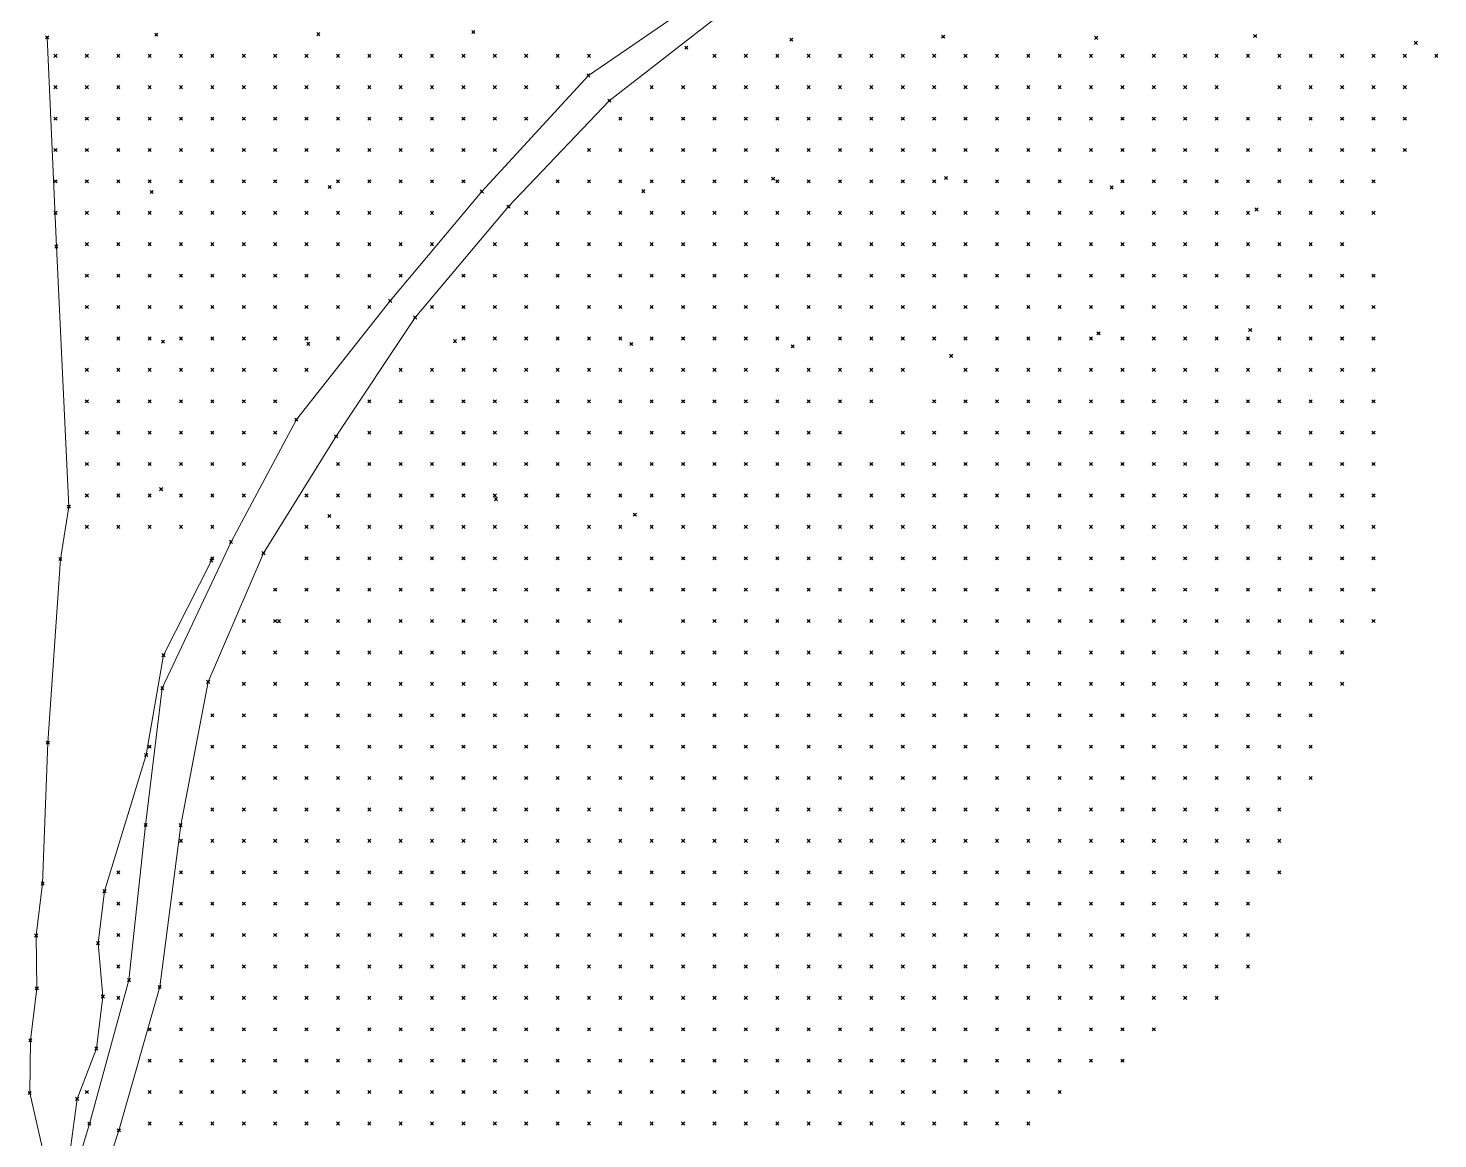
# Model space of a CAD drawing. Header units: metres. Extents: x 441556 to 446409, y 432338 to 461058.
# Drawn here: x 445305 to 445439.7, y 437249 to 437355.1 of the extents above; entities that cross this region are included whole.
import ezdxf

# ---------------------------------------------------------------- set-up
doc = ezdxf.new("R2010")
doc.units = ezdxf.units.M
doc.header["$MEASUREMENT"] = 0
doc.header["$PDMODE"] = 35
doc.header["$PDSIZE"] = 0.15
for name, color, linetype, lineweight in [('DTM-BRE-RevN_GRP_CURS APA', 2, 'Continuous', 0), ('DTM-BRE-RevN_GRP_DRUM FORESTIER', 2, 'Continuous', 0), ('DTM-BRE-RevN_GRP_TALUZ SUS', 2, 'Continuous', 0), ('DTM-NOK-RevN_LIDAR_co_lidar', 91, 'Continuous', 0), ('DTM-NOK-RevN_RTK', 32, 'Continuous', 0)]:
    doc.layers.add(name, color=color, linetype=linetype, lineweight=lineweight)

msp = doc.modelspace()

# ---------------------------------------------------------------- linework, layer by layer
at = {"layer": 'DTM-BRE-RevN_GRP_CURS APA'}
for p, q in [((445307.705, 437334.276, 324.179), (445306.821, 437354.256, 324.1)), ((445308.894, 437309.415, 324.179), (445307.705, 437334.276, 324.179)), ((445308.083, 437304.423, 323.899), (445308.894, 437309.415, 324.179)), ((445306.881, 437286.877, 323.899), (445308.083, 437304.423, 323.899)), ((445306.385, 437273.424, 324.019), (445306.881, 437286.877, 323.899)), ((445305.771, 437268.462, 324.019), (445306.385, 437273.424, 324.019)), ((445305.832, 437263.416, 323.739), (445305.771, 437268.462, 324.019)), ((445305.218, 437258.454, 323.739), (445305.832, 437263.416, 323.739)), ((445305.159, 437253.423, 323.539), (445305.218, 437258.454, 323.739)), ((445306.332, 437248.24, 323.779), (445305.159, 437253.423, 323.539))]:
    msp.add_line(p, q, dxfattribs=at)
at = {"layer": 'DTM-BRE-RevN_GRP_DRUM FORESTIER'}
for p, q in [((445358.552, 437350.601, 326.259), (445369.59, 437358.172, 327.073)), ((445370.846, 437356.17, 327.213), (445360.549, 437348.199, 326.185)), ((445348.363, 437339.526, 325.46), (445358.552, 437350.601, 326.259)), ((445360.549, 437348.199, 326.185), (445350.923, 437338.085, 325.473)), ((445339.604, 437329.086, 325.104), (445348.363, 437339.526, 325.46)), ((445350.923, 437338.085, 325.473), (445341.991, 437327.487, 325.006)), ((445330.644, 437317.737, 324.825), (445339.604, 437329.086, 325.104)), ((445341.991, 437327.487, 325.006), (445334.448, 437316.145, 324.814)), ((445324.399, 437306.066, 324.625), (445330.644, 437317.737, 324.825)), ((445334.448, 437316.145, 324.814), (445327.499, 437304.978, 324.592)), ((445317.83, 437292.088, 324.497), (445324.399, 437306.066, 324.625)), ((445327.499, 437304.978, 324.592), (445322.215, 437292.686, 324.574)), ((445322.215, 437292.686, 324.574), (445319.589, 437278.996, 324.514)), ((445316.23, 437279.011, 324.466), (445317.83, 437292.088, 324.497)), ((445314.636, 437264.203, 324.416), (445316.23, 437279.011, 324.466)), ((445319.589, 437278.996, 324.514), (445317.584, 437263.548, 324.524)), ((445310.854, 437250.489, 325.091), (445314.636, 437264.203, 324.416)), ((445317.584, 437263.548, 324.524), (445313.679, 437249.854, 325.068)), ((445307.77, 437240.08, 325.803), (445310.854, 437250.489, 325.091)), ((445313.679, 437249.854, 325.068), (445310.304, 437239.693, 325.865))]:
    msp.add_line(p, q, dxfattribs=at)
at = {"layer": 'DTM-BRE-RevN_GRP_TALUZ SUS'}
for p, q in [((445317.94, 437295.241, 324.472), (445322.523, 437304.278, 324.539)), ((445316.289, 437285.713, 324.299), (445317.94, 437295.241, 324.472)), ((445312.3, 437272.692, 324.139), (445316.289, 437285.713, 324.299)), ((445311.686, 437267.73, 324.139), (445312.3, 437272.692, 324.139)), ((445312.144, 437262.635, 324.059), (445311.686, 437267.73, 324.139)), ((445311.53, 437257.673, 324.059), (445312.144, 437262.635, 324.059)), ((445309.685, 437252.863, 324.499), (445311.53, 437257.673, 324.059)), ((445309.031, 437247.906, 324.739), (445309.685, 437252.863, 324.499))]:
    msp.add_line(p, q, dxfattribs=at)
at = {"layer": 'DTM-NOK-RevN_LIDAR_co_lidar'}
for p in [(445307.619, 437352.486, 324.061), (445310.619, 437352.486, 324.172), (445313.618, 437352.486, 324.254), (445316.617, 437352.486, 324.367), (445319.617, 437352.486, 324.466), (445322.616, 437352.486, 324.569), (445325.616, 437352.486, 324.656), (445328.615, 437352.486, 324.781), (445331.614, 437352.486, 324.884), (445334.614, 437352.486, 324.992), (445337.613, 437352.486, 325.111), (445340.612, 437352.486, 325.236), (445343.612, 437352.486, 325.365), (445346.611, 437352.486, 325.501), (445349.611, 437352.486, 325.633), (445352.61, 437352.486, 325.778), (445355.609, 437352.486, 325.922), (445358.609, 437352.486, 326.105), (445370.606, 437352.486, 327.168), (445373.606, 437352.486, 327.506), (445376.605, 437352.486, 327.686), (445379.604, 437352.486, 327.925), (445382.604, 437352.486, 328.319), (445385.603, 437352.486, 329.002), (445388.602, 437352.486, 329.505), (445391.602, 437352.486, 329.847), (445394.601, 437352.486, 330.212), (445397.601, 437352.486, 330.671), (445400.6, 437352.486, 331.208), (445403.599, 437352.486, 331.717), (445406.599, 437352.486, 332.171), (445409.598, 437352.486, 332.595), (445412.597, 437352.486, 333.048), (445415.597, 437352.486, 333.488), (445418.596, 437352.486, 333.945), (445421.596, 437352.486, 334.434), (445424.595, 437352.486, 334.983), (445427.594, 437352.486, 335.481), (445430.594, 437352.486, 335.907), (445433.593, 437352.486, 336.317), (445436.592, 437352.486, 336.707), (445439.592, 437352.486, 337.136), (445307.619, 437349.487, 324.059), (445310.619, 437349.487, 324.189), (445313.618, 437349.487, 324.265), (445316.617, 437349.487, 324.394), (445319.617, 437349.487, 324.487), (445322.616, 437349.487, 324.562), (445325.616, 437349.487, 324.636), (445328.615, 437349.487, 324.76), (445331.614, 437349.487, 324.884), (445334.614, 437349.487, 324.998), (445337.613, 437349.487, 325.096), (445340.612, 437349.487, 325.208), (445343.612, 437349.487, 325.339), (445346.611, 437349.487, 325.476), (445349.611, 437349.487, 325.592), (445352.61, 437349.487, 325.722), (445355.609, 437349.487, 325.856), (445364.607, 437349.487, 326.252), (445367.607, 437349.487, 326.583), (445370.606, 437349.487, 327.025), (445373.606, 437349.487, 327.185), (445376.605, 437349.487, 327.397), (445379.604, 437349.487, 327.73), (445382.604, 437349.487, 328.275), (445385.603, 437349.487, 329.016), (445388.602, 437349.487, 329.57), (445391.602, 437349.487, 329.938), (445394.601, 437349.487, 330.344), (445397.601, 437349.487, 330.793), (445400.6, 437349.487, 331.308), (445403.599, 437349.487, 331.877), (445406.599, 437349.487, 332.416), (445409.598, 437349.487, 332.884), (445412.597, 437349.487, 333.335), (445415.597, 437349.487, 333.792), (445418.596, 437349.487, 334.214), (445424.595, 437349.487, 335.228), (445427.594, 437349.487, 335.776), (445430.594, 437349.487, 336.287), (445433.593, 437349.487, 336.83), (445436.592, 437349.487, 337.321), (445307.619, 437346.488, 324.058), (445310.619, 437346.488, 324.17), (445313.618, 437346.488, 324.286), (445316.617, 437346.488, 324.441), (445319.617, 437346.488, 324.531), (445322.616, 437346.488, 324.608), (445325.616, 437346.488, 324.682), (445328.615, 437346.488, 324.774), (445331.614, 437346.488, 324.88), (445334.614, 437346.488, 324.973), (445337.613, 437346.488, 325.053), (445340.612, 437346.488, 325.157), (445343.612, 437346.488, 325.288), (445346.611, 437346.488, 325.42), (445349.611, 437346.488, 325.521), (445352.61, 437346.488, 325.629), (445361.608, 437346.488, 325.974), (445364.607, 437346.488, 326.055), (445367.607, 437346.488, 326.452), (445370.606, 437346.488, 326.738), (445373.606, 437346.488, 326.922), (445376.605, 437346.488, 327.225), (445379.604, 437346.488, 327.65), (445382.604, 437346.488, 328.255), (445385.603, 437346.488, 328.965), (445388.602, 437346.488, 329.621), (445391.602, 437346.488, 330.079), (445394.601, 437346.488, 330.455), (445397.601, 437346.488, 330.863), (445400.6, 437346.488, 331.371), (445403.599, 437346.488, 332.006), (445406.599, 437346.488, 332.589), (445409.598, 437346.488, 333.083), (445412.597, 437346.488, 333.559), (445415.597, 437346.488, 334.062), (445418.596, 437346.488, 334.503), (445421.596, 437346.488, 334.951), (445424.595, 437346.488, 335.556), (445427.594, 437346.488, 336.127), (445430.594, 437346.488, 336.66), (445433.593, 437346.488, 337.167), (445436.592, 437346.488, 337.794), (445307.619, 437343.488, 324.026), (445310.619, 437343.488, 324.164), (445313.618, 437343.488, 324.312), (445316.617, 437343.488, 324.434), (445319.617, 437343.488, 324.542), (445322.616, 437343.488, 324.629), (445325.616, 437343.488, 324.694), (445328.615, 437343.488, 324.784), (445331.614, 437343.488, 324.879), (445334.614, 437343.488, 324.957), (445337.613, 437343.488, 325.045), (445340.612, 437343.488, 325.161), (445343.612, 437343.488, 325.267), (445346.611, 437343.488, 325.367), (445349.611, 437343.488, 325.454), (445358.609, 437343.488, 325.739), (445361.608, 437343.488, 325.833), (445364.607, 437343.488, 325.939), (445367.607, 437343.488, 326.233), (445370.606, 437343.488, 326.472), (445373.606, 437343.488, 326.772), (445376.605, 437343.488, 327.118), (445379.604, 437343.488, 327.705), (445382.604, 437343.488, 328.324), (445385.603, 437343.488, 328.936), (445388.602, 437343.488, 329.604), (445391.602, 437343.488, 330.125), (445394.601, 437343.488, 330.582), (445397.601, 437343.488, 331.035), (445400.6, 437343.488, 331.578), (445403.599, 437343.488, 332.165), (445406.599, 437343.488, 332.724), (445409.598, 437343.488, 333.265), (445412.597, 437343.488, 333.755), (445415.597, 437343.488, 334.276), (445418.596, 437343.488, 334.792), (445421.596, 437343.488, 335.287), (445424.595, 437343.488, 335.903), (445427.594, 437343.488, 336.477), (445430.594, 437343.488, 336.99), (445433.593, 437343.488, 337.665), (445436.592, 437343.488, 338.377), (445307.619, 437340.489, 324.037), (445310.619, 437340.489, 324.198), (445313.618, 437340.489, 324.335), (445316.617, 437340.489, 324.478), (445319.617, 437340.489, 324.562), (445322.616, 437340.489, 324.593), (445325.616, 437340.489, 324.669), (445328.615, 437340.489, 324.778), (445331.614, 437340.489, 324.855), (445334.614, 437340.489, 324.939), (445337.613, 437340.489, 325.035), (445340.612, 437340.489, 325.141), (445343.612, 437340.489, 325.232), (445346.611, 437340.489, 325.303), (445355.609, 437340.489, 325.518), (445358.609, 437340.489, 325.62), (445361.608, 437340.489, 325.744), (445364.607, 437340.489, 325.888), (445367.607, 437340.489, 326.087), (445370.606, 437340.489, 326.337), (445373.606, 437340.489, 326.64), (445376.605, 437340.489, 327.111), (445379.604, 437340.489, 327.726), (445382.604, 437340.489, 328.303), (445385.603, 437340.489, 328.879), (445388.602, 437340.489, 329.554), (445391.602, 437340.489, 330.151), (445394.601, 437340.489, 330.68), (445397.601, 437340.489, 331.193), (445400.6, 437340.489, 331.725), (445403.599, 437340.489, 332.361), (445406.599, 437340.489, 333.02), (445409.598, 437340.489, 333.543), (445412.597, 437340.489, 333.975), (445415.597, 437340.489, 334.473), (445418.596, 437340.489, 335.047), (445421.596, 437340.489, 335.609), (445424.595, 437340.489, 336.228), (445427.594, 437340.489, 336.852), (445430.594, 437340.489, 337.455), (445433.593, 437340.489, 338.188), (445307.619, 437337.49, 324.024), (445310.619, 437337.49, 324.223), (445313.618, 437337.49, 324.367), (445316.617, 437337.49, 324.499), (445319.617, 437337.49, 324.555), (445322.616, 437337.49, 324.615), (445325.616, 437337.49, 324.697), (445328.615, 437337.49, 324.743), (445331.614, 437337.49, 324.829), (445334.614, 437337.49, 324.931), (445337.613, 437337.49, 324.988), (445340.612, 437337.49, 325.076), (445343.612, 437337.49, 325.153), (445352.61, 437337.49, 325.352), (445355.609, 437337.49, 325.422), (445358.609, 437337.49, 325.544), (445361.608, 437337.49, 325.677), (445364.607, 437337.49, 325.823), (445367.607, 437337.49, 326.008), (445370.606, 437337.49, 326.217), (445373.606, 437337.49, 326.561), (445376.605, 437337.49, 327.218), (445379.604, 437337.49, 327.791), (445382.604, 437337.49, 328.297), (445385.603, 437337.49, 328.89), (445388.602, 437337.49, 329.533), (445391.602, 437337.49, 330.194), (445394.601, 437337.49, 330.769), (445397.601, 437337.49, 331.276), (445400.6, 437337.49, 331.856), (445403.599, 437337.49, 332.49), (445406.599, 437337.49, 333.227), (445409.598, 437337.49, 333.821), (445412.597, 437337.49, 334.28), (445415.597, 437337.49, 334.738), (445418.596, 437337.49, 335.277), (445421.596, 437337.49, 335.862), (445424.595, 437337.49, 336.511), (445427.594, 437337.49, 337.281), (445430.594, 437337.49, 338.045), (445433.593, 437337.49, 338.676), (445310.619, 437334.49, 324.252), (445313.618, 437334.49, 324.364), (445316.617, 437334.49, 324.484), (445319.617, 437334.49, 324.534), (445322.616, 437334.49, 324.612), (445325.616, 437334.49, 324.677), (445328.615, 437334.49, 324.734), (445331.614, 437334.49, 324.87), (445334.614, 437334.49, 324.93), (445337.613, 437334.49, 324.935), (445340.612, 437334.49, 325.012), (445343.612, 437334.49, 325.082), (445349.611, 437334.49, 325.181), (445352.61, 437334.49, 325.288), (445355.609, 437334.49, 325.355), (445358.609, 437334.49, 325.463), (445361.608, 437334.49, 325.594), (445364.607, 437334.49, 325.735), (445367.607, 437334.49, 325.899), (445370.606, 437334.49, 326.065), (445373.606, 437334.49, 326.564), (445376.605, 437334.49, 327.306), (445379.604, 437334.49, 327.825), (445382.604, 437334.49, 328.285), (445385.603, 437334.49, 328.913), (445388.602, 437334.49, 329.55), (445391.602, 437334.49, 330.212), (445394.601, 437334.49, 330.871), (445397.601, 437334.49, 331.384), (445400.6, 437334.49, 331.938), (445403.599, 437334.49, 332.562), (445406.599, 437334.49, 333.308), (445409.598, 437334.49, 334.021), (445412.597, 437334.49, 334.563), (445415.597, 437334.49, 335.008), (445418.596, 437334.49, 335.516), (445421.596, 437334.49, 336.107), (445424.595, 437334.49, 336.821), (445427.594, 437334.49, 337.703), (445430.594, 437334.49, 338.523), (445310.619, 437331.491, 324.206), (445313.618, 437331.491, 324.322), (445316.617, 437331.491, 324.458), (445319.617, 437331.491, 324.547), (445322.616, 437331.491, 324.582), (445325.616, 437331.491, 324.632), (445328.615, 437331.491, 324.699), (445331.614, 437331.491, 324.815), (445334.614, 437331.491, 324.887), (445337.613, 437331.491, 324.92), (445340.612, 437331.491, 324.956), (445346.611, 437331.491, 325.042), (445349.611, 437331.491, 325.134), (445352.61, 437331.491, 325.242), (445355.609, 437331.491, 325.298), (445358.609, 437331.491, 325.377), (445361.608, 437331.491, 325.489), (445364.607, 437331.491, 325.619), (445367.607, 437331.491, 325.758), (445370.606, 437331.491, 325.948), (445373.606, 437331.491, 326.61), (445376.605, 437331.491, 327.39), (445379.604, 437331.491, 327.878), (445382.604, 437331.491, 328.269), (445385.603, 437331.491, 328.85), (445388.602, 437331.491, 329.529), (445391.602, 437331.491, 330.194), (445394.601, 437331.491, 330.872), (445397.601, 437331.491, 331.464), (445400.6, 437331.491, 332.042), (445403.599, 437331.491, 332.7), (445406.599, 437331.491, 333.468), (445409.598, 437331.491, 334.235), (445412.597, 437331.491, 334.8), (445415.597, 437331.491, 335.236), (445418.596, 437331.491, 335.737), (445421.596, 437331.491, 336.34), (445424.595, 437331.491, 337.048), (445427.594, 437331.491, 337.888), (445430.594, 437331.491, 338.814), (445433.593, 437331.491, 339.793), (445310.619, 437328.491, 324.155), (445313.618, 437328.491, 324.26), (445316.617, 437328.491, 324.389), (445319.617, 437328.491, 324.503), (445322.616, 437328.491, 324.548), (445325.616, 437328.491, 324.595), (445328.615, 437328.491, 324.66), (445331.614, 437328.491, 324.743), (445334.614, 437328.491, 324.816), (445337.613, 437328.491, 324.864), (445343.612, 437328.491, 324.917), (445346.611, 437328.491, 324.976), (445349.611, 437328.491, 325.007), (445352.61, 437328.491, 325.094), (445355.609, 437328.491, 325.184), (445358.609, 437328.491, 325.287), (445361.608, 437328.491, 325.39), (445364.607, 437328.491, 325.505), (445367.607, 437328.491, 325.622), (445370.606, 437328.491, 325.98), (445373.606, 437328.491, 326.721), (445376.605, 437328.491, 327.416), (445379.604, 437328.491, 327.86), (445382.604, 437328.491, 328.234), (445385.603, 437328.491, 328.802), (445388.602, 437328.491, 329.484), (445391.602, 437328.491, 330.162), (445394.601, 437328.491, 330.849), (445397.601, 437328.491, 331.501), (445400.6, 437328.491, 332.132), (445403.599, 437328.491, 332.857), (445406.599, 437328.491, 333.707), (445409.598, 437328.491, 334.464), (445412.597, 437328.491, 334.978), (445415.597, 437328.491, 335.408), (445418.596, 437328.491, 335.879), (445421.596, 437328.491, 336.52), (445424.595, 437328.491, 337.261), (445427.594, 437328.491, 338.051), (445430.594, 437328.491, 338.977), (445433.593, 437328.491, 339.944), (445310.619, 437325.492, 324.128), (445313.618, 437325.492, 324.24), (445316.617, 437325.492, 324.39), (445319.617, 437325.492, 324.499), (445322.616, 437325.492, 324.536), (445325.616, 437325.492, 324.575), (445328.615, 437325.492, 324.633), (445331.614, 437325.492, 324.7), (445334.614, 437325.492, 324.759), (445346.611, 437325.492, 324.892), (445349.611, 437325.492, 324.915), (445352.61, 437325.492, 324.989), (445355.609, 437325.492, 325.087), (445358.609, 437325.492, 325.2), (445361.608, 437325.492, 325.285), (445364.607, 437325.492, 325.385), (445367.607, 437325.492, 325.526), (445370.606, 437325.492, 325.947), (445373.606, 437325.492, 326.675), (445376.605, 437325.492, 327.338), (445379.604, 437325.492, 327.784), (445382.604, 437325.492, 328.211), (445385.603, 437325.492, 328.818), (445388.602, 437325.492, 329.5), (445391.602, 437325.492, 330.186), (445394.601, 437325.492, 330.89), (445397.601, 437325.492, 331.613), (445400.6, 437325.492, 332.297), (445403.599, 437325.492, 333.01), (445406.599, 437325.492, 333.914), (445409.598, 437325.492, 334.732), (445412.597, 437325.492, 335.241), (445415.597, 437325.492, 335.584), (445418.596, 437325.492, 336.087), (445421.596, 437325.492, 336.693), (445424.595, 437325.492, 337.453), (445427.594, 437325.492, 338.275), (445430.594, 437325.492, 339.038), (445433.593, 437325.492, 340.075), (445310.619, 437322.493, 324.116), (445313.618, 437322.493, 324.274), (445316.617, 437322.493, 324.43), (445319.617, 437322.493, 324.5), (445322.616, 437322.493, 324.537), (445325.616, 437322.493, 324.551), (445328.615, 437322.493, 324.588), (445331.614, 437322.493, 324.638), (445340.612, 437322.493, 324.801), (445343.612, 437322.493, 324.817), (445346.611, 437322.493, 324.799), (445349.611, 437322.493, 324.836), (445352.61, 437322.493, 324.91), (445355.609, 437322.493, 325.004), (445358.609, 437322.493, 325.101), (445361.608, 437322.493, 325.191), (445364.607, 437322.493, 325.277), (445367.607, 437322.493, 325.48), (445370.606, 437322.493, 325.856), (445373.606, 437322.493, 326.431), (445376.605, 437322.493, 327.157), (445379.604, 437322.493, 327.717), (445382.604, 437322.493, 328.225), (445385.603, 437322.493, 328.86), (445388.602, 437322.493, 329.576), (445394.601, 437322.493, 331.013), (445397.601, 437322.493, 331.754), (445400.6, 437322.493, 332.505), (445403.599, 437322.493, 333.244), (445406.599, 437322.493, 334.101), (445409.598, 437322.493, 334.869), (445412.597, 437322.493, 335.633), (445415.597, 437322.493, 336.158), (445418.596, 437322.493, 336.618), (445421.596, 437322.493, 337.121), (445424.595, 437322.493, 337.87), (445427.594, 437322.493, 338.856), (445430.594, 437322.493, 339.883), (445433.593, 437322.493, 341.046), (445310.619, 437319.493, 324.161), (445313.618, 437319.493, 324.344), (445316.617, 437319.493, 324.433), (445319.617, 437319.493, 324.444), (445322.616, 437319.493, 324.483), (445325.616, 437319.493, 324.511), (445328.615, 437319.493, 324.552), (445337.613, 437319.493, 324.762), (445340.612, 437319.493, 324.879), (445343.612, 437319.493, 325.016), (445346.611, 437319.493, 324.876), (445349.611, 437319.493, 324.784), (445352.61, 437319.493, 324.84), (445355.609, 437319.493, 324.934), (445358.609, 437319.493, 325.02), (445361.608, 437319.493, 325.097), (445364.607, 437319.493, 325.245), (445367.607, 437319.493, 325.487), (445370.606, 437319.493, 325.768), (445373.606, 437319.493, 326.256), (445376.605, 437319.493, 327.005), (445379.604, 437319.493, 327.706), (445382.604, 437319.493, 328.289), (445385.603, 437319.493, 328.972), (445391.602, 437319.493, 330.473), (445394.601, 437319.493, 331.183), (445397.601, 437319.493, 331.876), (445400.6, 437319.493, 332.597), (445403.599, 437319.493, 333.372), (445406.599, 437319.493, 334.086), (445409.598, 437319.493, 335.157), (445412.597, 437319.493, 336.578), (445415.597, 437319.493, 337.199), (445418.596, 437319.493, 337.575), (445421.596, 437319.493, 338.029), (445424.595, 437319.493, 338.777), (445427.594, 437319.493, 339.853), (445430.594, 437319.493, 341.188), (445433.593, 437319.493, 342.602), (445310.619, 437316.494, 324.209), (445313.618, 437316.494, 324.384), (445316.617, 437316.494, 324.433), (445319.617, 437316.494, 324.463), (445322.616, 437316.494, 324.507), (445325.616, 437316.494, 324.508), (445328.615, 437316.494, 324.55), (445337.613, 437316.494, 324.756), (445340.612, 437316.494, 324.865), (445343.612, 437316.494, 324.915), (445346.611, 437316.494, 324.774), (445349.611, 437316.494, 324.712), (445352.61, 437316.494, 324.781), (445355.609, 437316.494, 324.844), (445358.609, 437316.494, 324.91), (445361.608, 437316.494, 324.988), (445364.607, 437316.494, 325.215), (445367.607, 437316.494, 325.5), (445370.606, 437316.494, 325.757), (445373.606, 437316.494, 326.205), (445376.605, 437316.494, 326.971), (445379.604, 437316.494, 327.751), (445382.604, 437316.494, 328.352), (445388.602, 437316.494, 329.642), (445391.602, 437316.494, 330.147), (445394.601, 437316.494, 331.151), (445397.601, 437316.494, 332.044), (445400.6, 437316.494, 332.659), (445403.599, 437316.494, 333.284), (445406.599, 437316.494, 334.161), (445409.598, 437316.494, 335.783), (445412.597, 437316.494, 337.321), (445415.597, 437316.494, 337.923), (445418.596, 437316.494, 338.191), (445421.596, 437316.494, 339.105), (445424.595, 437316.494, 340.242), (445427.594, 437316.494, 341.431), (445430.594, 437316.494, 342.823), (445433.593, 437316.494, 344.37), (445310.619, 437313.495, 324.24), (445313.618, 437313.495, 324.344), (445316.617, 437313.495, 324.417), (445319.617, 437313.495, 324.476), (445322.616, 437313.495, 324.49), (445325.616, 437313.495, 324.506), (445334.614, 437313.495, 324.629), (445337.613, 437313.495, 324.678), (445340.612, 437313.495, 324.737), (445343.612, 437313.495, 324.698), (445346.611, 437313.495, 324.66), (445349.611, 437313.495, 324.696), (445352.61, 437313.495, 324.726), (445355.609, 437313.495, 324.737), (445358.609, 437313.495, 324.805), (445361.608, 437313.495, 324.948), (445364.607, 437313.495, 325.316), (445367.607, 437313.495, 325.573), (445370.606, 437313.495, 325.839), (445373.606, 437313.495, 326.34), (445376.605, 437313.495, 327.028), (445379.604, 437313.495, 327.727), (445382.604, 437313.495, 328.287), (445385.603, 437313.495, 328.994), (445388.602, 437313.495, 329.479), (445391.602, 437313.495, 329.869), (445394.601, 437313.495, 331.039), (445397.601, 437313.495, 332.198), (445400.6, 437313.495, 332.799), (445403.599, 437313.495, 333.555), (445406.599, 437313.495, 334.671), (445409.598, 437313.495, 336.362), (445412.597, 437313.495, 337.555), (445415.597, 437313.495, 338.078), (445418.596, 437313.495, 338.418), (445421.596, 437313.495, 340.288), (445424.595, 437313.495, 341.901), (445427.594, 437313.495, 343.066), (445430.594, 437313.495, 344.305), (445433.593, 437313.495, 346.387), (445310.619, 437310.495, 324.195), (445313.618, 437310.495, 324.268), (445316.617, 437310.495, 324.387), (445319.617, 437310.495, 324.465), (445322.616, 437310.495, 324.463), (445325.616, 437310.495, 324.493), (445331.614, 437310.495, 324.568), (445334.614, 437310.495, 324.577), (445337.613, 437310.495, 324.609), (445340.612, 437310.495, 324.618), (445343.612, 437310.495, 324.596), (445346.611, 437310.495, 324.635), (445349.611, 437310.495, 324.658), (445352.61, 437310.495, 324.634), (445355.609, 437310.495, 324.627), (445358.609, 437310.495, 324.73), (445361.608, 437310.495, 325.035), (445364.607, 437310.495, 325.413), (445367.607, 437310.495, 325.61), (445370.606, 437310.495, 326.021), (445373.606, 437310.495, 326.6), (445376.605, 437310.495, 327.252), (445379.604, 437310.495, 327.979), (445382.604, 437310.495, 328.84), (445385.603, 437310.495, 329.351), (445388.602, 437310.495, 329.515), (445391.602, 437310.495, 329.741), (445394.601, 437310.495, 330.967), (445397.601, 437310.495, 331.944), (445400.6, 437310.495, 332.949), (445403.599, 437310.495, 333.94), (445406.599, 437310.495, 335.274), (445409.598, 437310.495, 336.601), (445412.597, 437310.495, 337.641), (445415.597, 437310.495, 338.464), (445418.596, 437310.495, 339.5), (445421.596, 437310.495, 341.922), (445424.595, 437310.495, 343.558), (445427.594, 437310.495, 343.966), (445430.594, 437310.495, 345.202), (445433.593, 437310.495, 348.365), (445310.619, 437307.496, 324.168), (445313.618, 437307.496, 324.287), (445316.617, 437307.496, 324.378), (445319.617, 437307.496, 324.412), (445322.616, 437307.496, 324.432), (445331.614, 437307.496, 324.519), (445334.614, 437307.496, 324.553), (445337.613, 437307.496, 324.593), (445340.612, 437307.496, 324.577), (445343.612, 437307.496, 324.574), (445346.611, 437307.496, 324.606), (445349.611, 437307.496, 324.639), (445352.61, 437307.496, 324.647), (445355.609, 437307.496, 324.637), (445358.609, 437307.496, 324.765), (445361.608, 437307.496, 325.158), (445364.607, 437307.496, 325.463), (445367.607, 437307.496, 325.765), (445370.606, 437307.496, 326.3), (445373.606, 437307.496, 326.909), (445376.605, 437307.496, 327.782), (445379.604, 437307.496, 328.759), (445382.604, 437307.496, 329.742), (445385.603, 437307.496, 329.764), (445388.602, 437307.496, 329.57), (445391.602, 437307.496, 329.767), (445394.601, 437307.496, 330.578), (445397.601, 437307.496, 331.536), (445400.6, 437307.496, 332.983), (445403.599, 437307.496, 334.499), (445406.599, 437307.496, 335.835), (445409.598, 437307.496, 336.832), (445412.597, 437307.496, 338.047), (445415.597, 437307.496, 339.159), (445418.596, 437307.496, 341.195), (445421.596, 437307.496, 343.269), (445424.595, 437307.496, 344.503), (445427.594, 437307.496, 344.866), (445430.594, 437307.496, 347.247), (445433.593, 437307.496, 351.429), (445322.616, 437304.496, 324.414), (445331.614, 437304.496, 324.507), (445334.614, 437304.496, 324.54), (445337.613, 437304.496, 324.542), (445340.612, 437304.496, 324.566), (445343.612, 437304.496, 324.649), (445346.611, 437304.496, 324.681), (445349.611, 437304.496, 324.739), (445352.61, 437304.496, 324.705), (445355.609, 437304.496, 324.687), (445358.609, 437304.496, 325.062), (445361.608, 437304.496, 325.441), (445364.607, 437304.496, 325.649), (445367.607, 437304.496, 326.098), (445370.606, 437304.496, 326.701), (445373.606, 437304.496, 327.208), (445376.605, 437304.496, 327.844), (445379.604, 437304.496, 328.998), (445382.604, 437304.496, 329.681), (445385.603, 437304.496, 329.547), (445388.602, 437304.496, 329.481), (445391.602, 437304.496, 329.857), (445394.601, 437304.496, 330.463), (445397.601, 437304.496, 331.333), (445400.6, 437304.496, 332.97), (445403.599, 437304.496, 335.12), (445406.599, 437304.496, 338.717), (445409.598, 437304.496, 340.096), (445412.597, 437304.496, 340.77), (445415.597, 437304.496, 341.908), (445418.596, 437304.496, 343.522), (445421.596, 437304.496, 344.561), (445424.595, 437304.496, 345.289), (445427.594, 437304.496, 346.107), (445430.594, 437304.496, 349.939), (445433.593, 437304.496, 354.763), (445328.615, 437301.497, 324.477), (445331.614, 437301.497, 324.535), (445334.614, 437301.497, 324.553), (445337.613, 437301.497, 324.557), (445340.612, 437301.497, 324.636), (445343.612, 437301.497, 324.733), (445346.611, 437301.497, 324.748), (445349.611, 437301.497, 324.759), (445352.61, 437301.497, 324.733), (445355.609, 437301.497, 324.871), (445358.609, 437301.497, 325.39), (445361.608, 437301.497, 325.799), (445364.607, 437301.497, 326.176), (445367.607, 437301.497, 326.862), (445370.606, 437301.497, 327.492), (445373.606, 437301.497, 327.688), (445376.605, 437301.497, 327.894), (445379.604, 437301.497, 328.766), (445382.604, 437301.497, 329.273), (445385.603, 437301.497, 329.36), (445388.602, 437301.497, 329.425), (445391.602, 437301.497, 330.9), (445394.601, 437301.497, 331.168), (445397.601, 437301.497, 333.61), (445400.6, 437301.497, 337.548), (445403.599, 437301.497, 341.746), (445406.599, 437301.497, 344.809), (445409.598, 437301.497, 345.856), (445412.597, 437301.497, 347.14), (445415.597, 437301.497, 347.269), (445418.596, 437301.497, 347.724), (445421.596, 437301.497, 346.878), (445424.595, 437301.497, 347.327), (445427.594, 437301.497, 348.213), (445430.594, 437301.497, 352.445), (445433.593, 437301.497, 356.814), (445325.616, 437298.498, 324.416), (445328.615, 437298.498, 324.5), (445331.614, 437298.498, 324.571), (445334.614, 437298.498, 324.626), (445337.613, 437298.498, 324.673), (445340.612, 437298.498, 324.756), (445343.612, 437298.498, 324.798), (445346.611, 437298.498, 324.833), (445349.611, 437298.498, 324.831), (445352.61, 437298.498, 324.954), (445355.609, 437298.498, 325.232), (445358.609, 437298.498, 325.601), (445361.608, 437298.498, 326.175), (445367.607, 437298.498, 327.769), (445370.606, 437298.498, 328.49), (445373.606, 437298.498, 328.758), (445376.605, 437298.498, 329.016), (445379.604, 437298.498, 329.157), (445382.604, 437298.498, 329.248), (445385.603, 437298.498, 330.1), (445388.602, 437298.498, 331.032), (445391.602, 437298.498, 332.517), (445394.601, 437298.498, 334.825), (445397.601, 437298.498, 344.098), (445400.6, 437298.498, 350.824), (445403.599, 437298.498, 353.093), (445406.599, 437298.498, 352.671), (445409.598, 437298.498, 353.041), (445412.597, 437298.498, 353.939), (445415.597, 437298.498, 353.494), (445418.596, 437298.498, 352.96), (445421.596, 437298.498, 348.937), (445424.595, 437298.498, 349.903), (445427.594, 437298.498, 352.36), (445430.594, 437298.498, 354.978), (445433.593, 437298.498, 357.245), (445325.616, 437295.498, 324.47), (445328.615, 437295.498, 324.474), (445331.614, 437295.498, 324.511), (445334.614, 437295.498, 324.611), (445337.613, 437295.498, 324.708), (445340.612, 437295.498, 324.733), (445343.612, 437295.498, 324.727), (445346.611, 437295.498, 324.88), (445349.611, 437295.498, 324.98), (445352.61, 437295.498, 325.266), (445355.609, 437295.498, 325.481), (445358.609, 437295.498, 325.654), (445361.608, 437295.498, 326.726), (445364.607, 437295.498, 328.035), (445367.607, 437295.498, 329.19), (445370.606, 437295.498, 330.188), (445373.606, 437295.498, 330.507), (445376.605, 437295.498, 330.151), (445379.604, 437295.498, 329.7), (445382.604, 437295.498, 330.158), (445385.603, 437295.498, 331.269), (445388.602, 437295.498, 332.788), (445391.602, 437295.498, 336.188), (445394.601, 437295.498, 345.656), (445397.601, 437295.498, 355.44), (445400.6, 437295.498, 359.194), (445403.599, 437295.498, 359.075), (445406.599, 437295.498, 357.595), (445409.598, 437295.498, 358.474), (445412.597, 437295.498, 358.865), (445415.597, 437295.498, 358.225), (445418.596, 437295.498, 357.636), (445421.596, 437295.498, 355.263), (445424.595, 437295.498, 354.919), (445427.594, 437295.498, 356.024), (445430.594, 437295.498, 356.824), (445325.616, 437292.499, 324.472), (445328.615, 437292.499, 324.429), (445331.614, 437292.499, 324.457), (445334.614, 437292.499, 324.592), (445337.613, 437292.499, 324.672), (445340.612, 437292.499, 324.671), (445343.612, 437292.499, 324.817), (445346.611, 437292.499, 325.018), (445349.611, 437292.499, 325.323), (445352.61, 437292.499, 325.641), (445355.609, 437292.499, 326.019), (445358.609, 437292.499, 326.825), (445361.608, 437292.499, 328.321), (445364.607, 437292.499, 329.516), (445367.607, 437292.499, 330.418), (445370.606, 437292.499, 331.41), (445373.606, 437292.499, 331.434), (445376.605, 437292.499, 330.694), (445379.604, 437292.499, 330.575), (445382.604, 437292.499, 331.206), (445385.603, 437292.499, 332.171), (445388.602, 437292.499, 334.81), (445391.602, 437292.499, 340.855), (445394.601, 437292.499, 349.18), (445397.601, 437292.499, 356.252), (445400.6, 437292.499, 360.133), (445403.599, 437292.499, 360.207), (445406.599, 437292.499, 360.259), (445409.598, 437292.499, 361.121), (445412.597, 437292.499, 361.015), (445415.597, 437292.499, 360.451), (445418.596, 437292.499, 359.996), (445421.596, 437292.499, 359.587), (445424.595, 437292.499, 359.138), (445427.594, 437292.499, 358.338), (445430.594, 437292.499, 357.579), (445322.616, 437289.499, 324.474), (445325.616, 437289.499, 324.508), (445328.615, 437289.499, 324.451), (445331.614, 437289.499, 324.526), (445334.614, 437289.499, 324.622), (445337.613, 437289.499, 324.622), (445340.612, 437289.499, 324.675), (445343.612, 437289.499, 324.892), (445346.611, 437289.499, 325.277), (445349.611, 437289.499, 325.628), (445352.61, 437289.499, 325.89), (445355.609, 437289.499, 326.446), (445358.609, 437289.499, 327.914), (445361.608, 437289.499, 329.106), (445364.607, 437289.499, 329.908), (445367.607, 437289.499, 330.645), (445370.606, 437289.499, 331.258), (445373.606, 437289.499, 331.237), (445376.605, 437289.499, 330.753), (445379.604, 437289.499, 331.04), (445382.604, 437289.499, 331.719), (445385.603, 437289.499, 333.304), (445388.602, 437289.499, 339.591), (445391.602, 437289.499, 346.104), (445394.601, 437289.499, 351.075), (445397.601, 437289.499, 357.671), (445400.6, 437289.499, 361.292), (445403.599, 437289.499, 361.615), (445406.599, 437289.499, 361.95), (445409.598, 437289.499, 362.014), (445412.597, 437289.499, 361.436), (445415.597, 437289.499, 360.668), (445418.596, 437289.499, 360.09), (445421.596, 437289.499, 359.927), (445424.595, 437289.499, 360.574), (445427.594, 437289.499, 360.092), (445316.617, 437286.5, 324.337), (445322.616, 437286.5, 324.541), (445325.616, 437286.5, 324.46), (445328.615, 437286.5, 324.448), (445331.614, 437286.5, 324.596), (445334.614, 437286.5, 324.667), (445337.613, 437286.5, 324.633), (445340.612, 437286.5, 324.808), (445343.612, 437286.5, 325.13), (445346.611, 437286.5, 325.464), (445349.611, 437286.5, 325.771), (445352.61, 437286.5, 326.403), (445355.609, 437286.5, 327.556), (445358.609, 437286.5, 329.22), (445361.608, 437286.5, 329.571), (445364.607, 437286.5, 329.904), (445367.607, 437286.5, 330.573), (445370.606, 437286.5, 330.904), (445373.606, 437286.5, 330.971), (445376.605, 437286.5, 330.715), (445379.604, 437286.5, 330.811), (445382.604, 437286.5, 331.866), (445385.603, 437286.5, 335.009), (445388.602, 437286.5, 343.437), (445391.602, 437286.5, 348.784), (445394.601, 437286.5, 353.689), (445397.601, 437286.5, 358.813), (445400.6, 437286.5, 361.238), (445403.599, 437286.5, 362.3), (445406.599, 437286.5, 362.659), (445409.598, 437286.5, 362.519), (445412.597, 437286.5, 362.026), (445415.597, 437286.5, 360.95), (445418.596, 437286.5, 360.244), (445421.596, 437286.5, 360.488), (445424.595, 437286.5, 361.584), (445427.594, 437286.5, 361.762), (445322.616, 437283.501, 324.484), (445325.616, 437283.501, 324.434), (445328.615, 437283.501, 324.517), (445331.614, 437283.501, 324.642), (445334.614, 437283.501, 324.661), (445337.613, 437283.501, 324.667), (445340.612, 437283.501, 325.018), (445343.612, 437283.501, 325.482), (445346.611, 437283.501, 326.078), (445349.611, 437283.501, 326.799), (445352.61, 437283.501, 327.532), (445355.609, 437283.501, 329.14), (445358.609, 437283.501, 330.543), (445361.608, 437283.501, 330.77), (445364.607, 437283.501, 330.753), (445367.607, 437283.501, 331.49), (445370.606, 437283.501, 331.945), (445373.606, 437283.501, 331.96), (445376.605, 437283.501, 331.921), (445379.604, 437283.501, 332.01), (445382.604, 437283.501, 333.587), (445385.603, 437283.501, 338.241), (445388.602, 437283.501, 344.721), (445391.602, 437283.501, 351.483), (445394.601, 437283.501, 357.147), (445397.601, 437283.501, 360.136), (445400.6, 437283.501, 361.861), (445403.599, 437283.501, 362.773), (445406.599, 437283.501, 362.898), (445409.598, 437283.501, 362.659), (445412.597, 437283.501, 362.496), (445415.597, 437283.501, 361.893), (445418.596, 437283.501, 361.308), (445421.596, 437283.501, 361.955), (445424.595, 437283.501, 363.035), (445427.594, 437283.501, 363.388), (445322.616, 437280.501, 324.397), (445325.616, 437280.501, 324.452), (445328.615, 437280.501, 324.598), (445331.614, 437280.501, 324.646), (445334.614, 437280.501, 324.663), (445337.613, 437280.501, 324.844), (445340.612, 437280.501, 325.254), (445343.612, 437280.501, 325.775), (445346.611, 437280.501, 326.972), (445349.611, 437280.501, 328.029), (445352.61, 437280.501, 328.833), (445355.609, 437280.501, 330.623), (445358.609, 437280.501, 333.202), (445361.608, 437280.501, 334.76), (445364.607, 437280.501, 334.669), (445367.607, 437280.501, 334.128), (445370.606, 437280.501, 333.452), (445373.606, 437280.501, 333.016), (445376.605, 437280.501, 333.439), (445379.604, 437280.501, 333.815), (445382.604, 437280.501, 333.798), (445385.603, 437280.501, 340.039), (445388.602, 437280.501, 347.907), (445391.602, 437280.501, 355.276), (445394.601, 437280.501, 359.714), (445397.601, 437280.501, 361.429), (445400.6, 437280.501, 362.486), (445403.599, 437280.501, 363.076), (445406.599, 437280.501, 363.754), (445409.598, 437280.501, 364.096), (445412.597, 437280.501, 363.511), (445415.597, 437280.501, 362.838), (445418.596, 437280.501, 362.724), (445421.596, 437280.501, 363.289), (445424.595, 437280.501, 363.992), (445319.617, 437277.502, 324.308), (445322.616, 437277.502, 324.319), (445325.616, 437277.502, 324.429), (445328.615, 437277.502, 324.565), (445331.614, 437277.502, 324.727), (445334.614, 437277.502, 324.916), (445337.613, 437277.502, 325.143), (445340.612, 437277.502, 325.471), (445343.612, 437277.502, 326.368), (445346.611, 437277.502, 327.81), (445349.611, 437277.502, 328.93), (445352.61, 437277.502, 332.233), (445355.609, 437277.502, 336.19), (445358.609, 437277.502, 338.129), (445361.608, 437277.502, 338.516), (445364.607, 437277.502, 338.346), (445367.607, 437277.502, 337.522), (445370.606, 437277.502, 336.699), (445373.606, 437277.502, 335.655), (445376.605, 437277.502, 335.334), (445379.604, 437277.502, 335.644), (445382.604, 437277.502, 336.318), (445385.603, 437277.502, 343.435), (445388.602, 437277.502, 351.993), (445391.602, 437277.502, 357.728), (445394.601, 437277.502, 360.505), (445397.601, 437277.502, 361.927), (445400.6, 437277.502, 362.814), (445403.599, 437277.502, 363.266), (445406.599, 437277.502, 363.745), (445409.598, 437277.502, 364.056), (445412.597, 437277.502, 363.662), (445415.597, 437277.502, 363.187), (445418.596, 437277.502, 363.248), (445421.596, 437277.502, 363.681), (445424.595, 437277.502, 364.211), (445313.618, 437274.503, 324.278), (445319.617, 437274.503, 324.23), (445322.616, 437274.503, 324.279), (445325.616, 437274.503, 324.449), (445328.615, 437274.503, 324.624), (445331.614, 437274.503, 324.872), (445334.614, 437274.503, 325.158), (445337.613, 437274.503, 325.478), (445340.612, 437274.503, 326.036), (445343.612, 437274.503, 327.539), (445346.611, 437274.503, 329.009), (445349.611, 437274.503, 330.386), (445352.61, 437274.503, 334.652), (445355.609, 437274.503, 339.068), (445358.609, 437274.503, 340.26), (445361.608, 437274.503, 340.008), (445364.607, 437274.503, 339.922), (445367.607, 437274.503, 339.648), (445370.606, 437274.503, 339.063), (445373.606, 437274.503, 337.198), (445376.605, 437274.503, 336.402), (445379.604, 437274.503, 336.814), (445382.604, 437274.503, 340.004), (445385.603, 437274.503, 348.146), (445388.602, 437274.503, 355.631), (445391.602, 437274.503, 359.335), (445394.601, 437274.503, 360.898), (445397.601, 437274.503, 362.444), (445400.6, 437274.503, 363.203), (445403.599, 437274.503, 363.441), (445406.599, 437274.503, 363.535), (445409.598, 437274.503, 363.524), (445412.597, 437274.503, 363.414), (445415.597, 437274.503, 363.558), (445418.596, 437274.503, 363.87), (445421.596, 437274.503, 364.551), (445424.595, 437274.503, 365.412), (445313.618, 437271.503, 324.252), (445319.617, 437271.503, 324.173), (445322.616, 437271.503, 324.356), (445325.616, 437271.503, 324.545), (445328.615, 437271.503, 324.741), (445331.614, 437271.503, 324.986), (445334.614, 437271.503, 325.304), (445337.613, 437271.503, 326.108), (445340.612, 437271.503, 326.862), (445343.612, 437271.503, 328.769), (445346.611, 437271.503, 330.483), (445349.611, 437271.503, 332.185), (445352.61, 437271.503, 335.266), (445355.609, 437271.503, 338.786), (445358.609, 437271.503, 340.302), (445361.608, 437271.503, 340.623), (445364.607, 437271.503, 340.828), (445367.607, 437271.503, 340.614), (445370.606, 437271.503, 339.015), (445373.606, 437271.503, 337.337), (445376.605, 437271.503, 336.798), (445379.604, 437271.503, 338.365), (445382.604, 437271.503, 343.425), (445385.603, 437271.503, 351.518), (445388.602, 437271.503, 356.812), (445391.602, 437271.503, 359.695), (445394.601, 437271.503, 361.711), (445397.601, 437271.503, 363.035), (445400.6, 437271.503, 363.281), (445403.599, 437271.503, 363.406), (445406.599, 437271.503, 363.543), (445409.598, 437271.503, 363.449), (445412.597, 437271.503, 363.673), (445415.597, 437271.503, 364.321), (445418.596, 437271.503, 365.02), (445421.596, 437271.503, 366.471), (445313.618, 437268.504, 324.151), (445319.617, 437268.504, 324.276), (445322.616, 437268.504, 324.486), (445325.616, 437268.504, 324.644), (445328.615, 437268.504, 324.858), (445331.614, 437268.504, 325.405), (445334.614, 437268.504, 326.236), (445337.613, 437268.504, 327.025), (445340.612, 437268.504, 327.794), (445343.612, 437268.504, 329.773), (445346.611, 437268.504, 331.728), (445349.611, 437268.504, 333.12), (445352.61, 437268.504, 335.666), (445355.609, 437268.504, 339.24), (445358.609, 437268.504, 340.766), (445361.608, 437268.504, 341.111), (445364.607, 437268.504, 341.377), (445367.607, 437268.504, 340.42), (445370.606, 437268.504, 338.735), (445373.606, 437268.504, 338.114), (445376.605, 437268.504, 338.779), (445379.604, 437268.504, 340.9), (445382.604, 437268.504, 347.276), (445385.603, 437268.504, 354.776), (445388.602, 437268.504, 359.131), (445391.602, 437268.504, 361.393), (445394.601, 437268.504, 362.417), (445397.601, 437268.504, 362.769), (445400.6, 437268.504, 362.931), (445403.599, 437268.504, 363.12), (445406.599, 437268.504, 363.413), (445409.598, 437268.504, 363.594), (445412.597, 437268.504, 364.245), (445415.597, 437268.504, 365.248), (445418.596, 437268.504, 366.487), (445421.596, 437268.504, 367.564), (445313.618, 437265.504, 324.156), (445319.617, 437265.504, 324.466), (445322.616, 437265.504, 324.615), (445325.616, 437265.504, 324.884), (445328.615, 437265.504, 325.61), (445331.614, 437265.504, 326.54), (445334.614, 437265.504, 327.431), (445337.613, 437265.504, 328.861), (445340.612, 437265.504, 330.457), (445343.612, 437265.504, 331.447), (445346.611, 437265.504, 332.846), (445349.611, 437265.504, 334.539), (445352.61, 437265.504, 336.967), (445355.609, 437265.504, 339.874), (445358.609, 437265.504, 341.386), (445361.608, 437265.504, 341.918), (445364.607, 437265.504, 341.598), (445367.607, 437265.504, 340.392), (445370.606, 437265.504, 339.418), (445373.606, 437265.504, 339.076), (445376.605, 437265.504, 340.746), (445379.604, 437265.504, 343.747), (445382.604, 437265.504, 348.997), (445385.603, 437265.504, 356.368), (445388.602, 437265.504, 360.862), (445391.602, 437265.504, 362.34), (445394.601, 437265.504, 362.518), (445397.601, 437265.504, 362.446), (445400.6, 437265.504, 362.621), (445403.599, 437265.504, 362.903), (445406.599, 437265.504, 363.199), (445409.598, 437265.504, 363.513), (445412.597, 437265.504, 364.374), (445415.597, 437265.504, 365.704), (445418.596, 437265.504, 367.055), (445421.596, 437265.504, 367.918), (445313.618, 437262.505, 324.297), (445319.617, 437262.505, 324.589), (445322.616, 437262.505, 325.205), (445325.616, 437262.505, 326.226), (445328.615, 437262.505, 327.012), (445331.614, 437262.505, 327.667), (445334.614, 437262.505, 329.048), (445337.613, 437262.505, 330.869), (445340.612, 437262.505, 332.435), (445343.612, 437262.505, 332.961), (445346.611, 437262.505, 334.411), (445349.611, 437262.505, 336.451), (445352.61, 437262.505, 338.486), (445355.609, 437262.505, 340.341), (445358.609, 437262.505, 341.47), (445361.608, 437262.505, 341.787), (445364.607, 437262.505, 341.446), (445367.607, 437262.505, 340.575), (445370.606, 437262.505, 340.028), (445373.606, 437262.505, 339.887), (445376.605, 437262.505, 341.823), (445379.604, 437262.505, 345.078), (445382.604, 437262.505, 351.11), (445385.603, 437262.505, 357.387), (445388.602, 437262.505, 360.703), (445391.602, 437262.505, 362.549), (445394.601, 437262.505, 362.678), (445397.601, 437262.505, 362.323), (445400.6, 437262.505, 362.461), (445403.599, 437262.505, 362.805), (445406.599, 437262.505, 363.175), (445409.598, 437262.505, 363.481), (445412.597, 437262.505, 363.999), (445415.597, 437262.505, 365.242), (445418.596, 437262.505, 366.777), (445316.617, 437259.506, 324.568), (445319.617, 437259.506, 325.38), (445322.616, 437259.506, 326.518), (445325.616, 437259.506, 327.541), (445328.615, 437259.506, 328.29), (445331.614, 437259.506, 328.927), (445334.614, 437259.506, 330.333), (445337.613, 437259.506, 332.178), (445340.612, 437259.506, 333.726), (445343.612, 437259.506, 334.909), (445346.611, 437259.506, 336.956), (445349.611, 437259.506, 338.629), (445352.61, 437259.506, 339.589), (445355.609, 437259.506, 340.376), (445358.609, 437259.506, 341.137), (445361.608, 437259.506, 341.435), (445364.607, 437259.506, 340.863), (445367.607, 437259.506, 340.316), (445370.606, 437259.506, 340.057), (445373.606, 437259.506, 340.515), (445376.605, 437259.506, 342.602), (445379.604, 437259.506, 346.373), (445382.604, 437259.506, 353.05), (445385.603, 437259.506, 358.166), (445388.602, 437259.506, 360.681), (445391.602, 437259.506, 362.773), (445394.601, 437259.506, 363.058), (445397.601, 437259.506, 362.513), (445400.6, 437259.506, 362.346), (445403.599, 437259.506, 362.245), (445406.599, 437259.506, 362.712), (445409.598, 437259.506, 363.455), (445412.597, 437259.506, 363.896), (445316.617, 437256.506, 324.752), (445319.617, 437256.506, 326.16), (445322.616, 437256.506, 327.67), (445325.616, 437256.506, 328.569), (445328.615, 437256.506, 329.249), (445331.614, 437256.506, 330.433), (445334.614, 437256.506, 332.189), (445337.613, 437256.506, 333.462), (445340.612, 437256.506, 335.524), (445343.612, 437256.506, 337.555), (445346.611, 437256.506, 338.876), (445349.611, 437256.506, 339.838), (445352.61, 437256.506, 340.67), (445355.609, 437256.506, 340.968), (445358.609, 437256.506, 341.268), (445361.608, 437256.506, 340.911), (445364.607, 437256.506, 340.281), (445367.607, 437256.506, 340.248), (445370.606, 437256.506, 340.289), (445373.606, 437256.506, 341.534), (445376.605, 437256.506, 344.191), (445379.604, 437256.506, 347.91), (445382.604, 437256.506, 355.027), (445385.603, 437256.506, 359.176), (445388.602, 437256.506, 361.369), (445391.602, 437256.506, 363.27), (445394.601, 437256.506, 363.331), (445397.601, 437256.506, 362.6), (445400.6, 437256.506, 361.976), (445403.599, 437256.506, 362.029), (445406.599, 437256.506, 362.746), (445409.598, 437256.506, 363.454), (445310.619, 437253.507, 324.406), (445316.617, 437253.507, 325.109), (445319.617, 437253.507, 327.003), (445322.616, 437253.507, 328.54), (445325.616, 437253.507, 329.603), (445328.615, 437253.507, 330.615), (445331.614, 437253.507, 332.027), (445334.614, 437253.507, 333.743), (445337.613, 437253.507, 334.822), (445340.612, 437253.507, 337.129), (445343.612, 437253.507, 338.925), (445346.611, 437253.507, 339.744), (445349.611, 437253.507, 340.756), (445352.61, 437253.507, 342.059), (445355.609, 437253.507, 342.146), (445358.609, 437253.507, 341.276), (445361.608, 437253.507, 340.511), (445364.607, 437253.507, 340.168), (445367.607, 437253.507, 340.333), (445370.606, 437253.507, 340.507), (445373.606, 437253.507, 341.785), (445376.605, 437253.507, 344.449), (445379.604, 437253.507, 348.694), (445382.604, 437253.507, 354.496), (445385.603, 437253.507, 359.598), (445388.602, 437253.507, 363.051), (445391.602, 437253.507, 364.567), (445394.601, 437253.507, 364.427), (445397.601, 437253.507, 363.217), (445400.6, 437253.507, 362.245), (445403.599, 437253.507, 362.509), (445316.617, 437250.508, 326.752), (445319.617, 437250.508, 328.421), (445322.616, 437250.508, 329.316), (445325.616, 437250.508, 330.357), (445328.615, 437250.508, 331.359), (445331.614, 437250.508, 333.138), (445334.614, 437250.508, 334.233), (445337.613, 437250.508, 335.844), (445340.612, 437250.508, 338.111), (445343.612, 437250.508, 339.546), (445346.611, 437250.508, 340.393), (445349.611, 437250.508, 341.581), (445352.61, 437250.508, 342.768), (445355.609, 437250.508, 342.534), (445358.609, 437250.508, 341.301), (445361.608, 437250.508, 340.574), (445364.607, 437250.508, 340.372), (445367.607, 437250.508, 340.281), (445370.606, 437250.508, 340.402), (445373.606, 437250.508, 342.215), (445376.605, 437250.508, 344.529), (445379.604, 437250.508, 349.078), (445382.604, 437250.508, 356.875), (445385.603, 437250.508, 362.379), (445388.602, 437250.508, 364.86), (445391.602, 437250.508, 365.838), (445394.601, 437250.508, 364.427), (445397.601, 437250.508, 363.435), (445400.6, 437250.508, 363.251)]:
    msp.add_point(p, dxfattribs=at)
at = {"layer": 'DTM-NOK-RevN_RTK'}
for p in [(445306.821, 437354.256, 324.1), (445317.249, 437354.503, 324.657), (445332.732, 437354.557, 325.09), (445347.565, 437354.758, 325.738), (445377.948, 437354.034, 328.149), (445392.457, 437354.313, 330.143), (445407.088, 437354.208, 332.356), (445422.281, 437354.369, 334.64), (445367.916, 437353.261, 327.066), (445437.638, 437353.728, 336.901), (445358.552, 437350.601, 326.259), (445360.549, 437348.199, 326.185), (445376.215, 437340.758, 327.033), (445392.736, 437340.809, 330.5), (445316.818, 437339.479, 324.617), (445333.82, 437339.947, 325.07), (445348.363, 437339.526, 325.46), (445363.807, 437339.551, 325.866), (445408.578, 437339.913, 333.64), (445350.923, 437338.085, 325.473), (445422.409, 437337.807, 336.137), (445307.705, 437334.276, 324.179), (445339.604, 437329.086, 325.104), (445341.991, 437327.487, 325.006), (445407.316, 437325.973, 334.304), (445421.805, 437326.305, 336.808), (445317.89, 437325.184, 324.671), (445331.784, 437324.971, 324.915), (445345.806, 437325.235, 325.084), (445362.657, 437324.961, 325.401), (445378.076, 437324.733, 327.736), (445393.23, 437323.824, 330.783), (445330.644, 437317.737, 324.825), (445334.448, 437316.145, 324.814), (445317.714, 437311.088, 324.623), (445349.715, 437310.136, 324.889), (445308.894, 437309.415, 324.179), (445333.795, 437308.533, 324.737), (445362.996, 437308.652, 325.686), (445324.399, 437306.066, 324.625), (445308.083, 437304.423, 323.899), (445322.523, 437304.278, 324.539), (445327.499, 437304.978, 324.592), (445328.974, 437298.492, 324.609), (445317.94, 437295.241, 324.472), (445317.83, 437292.088, 324.497), (445322.215, 437292.686, 324.574), (445306.881, 437286.877, 323.899), (445316.289, 437285.713, 324.299), (445316.23, 437279.011, 324.466), (445319.589, 437278.996, 324.514), (445306.385, 437273.424, 324.019), (445312.3, 437272.692, 324.139), (445305.771, 437268.462, 324.019), (445311.686, 437267.73, 324.139), (445314.636, 437264.203, 324.416), (445305.832, 437263.416, 323.739), (445312.144, 437262.635, 324.059), (445317.584, 437263.548, 324.524), (445305.218, 437258.454, 323.739), (445311.53, 437257.673, 324.059), (445305.159, 437253.423, 323.539), (445309.685, 437252.863, 324.499), (445310.854, 437250.489, 325.091), (445313.679, 437249.854, 325.068)]:
    msp.add_point(p, dxfattribs=at)

doc.saveas('drawing.dxf')
